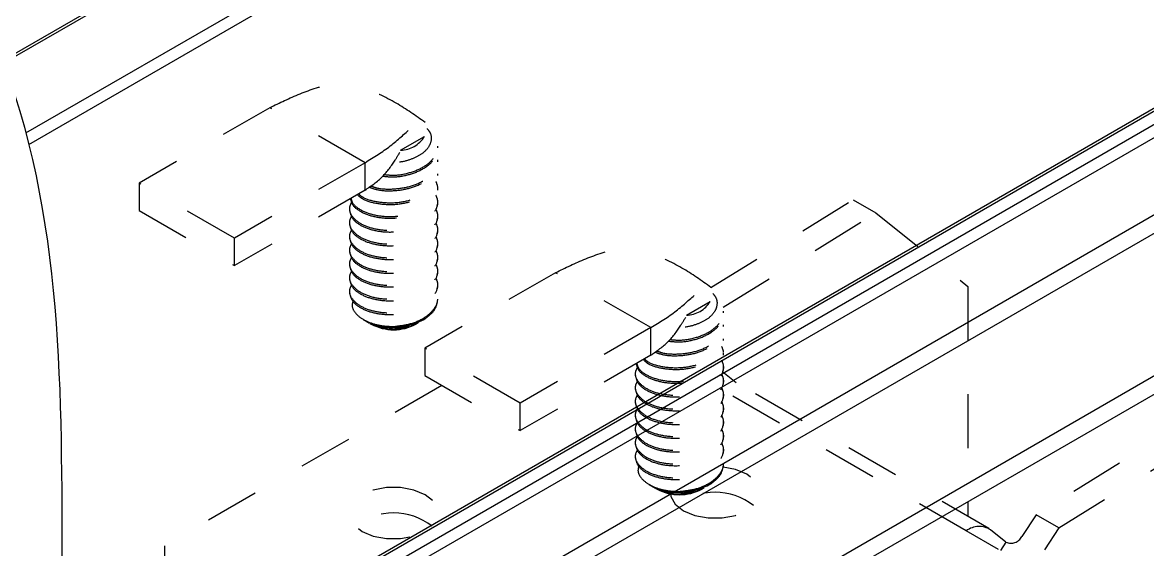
# Model space of a CAD drawing. Extents: x 0 to 11.5, y -11.3 to 0.
# Drawn here: x 1.053 to 3.141, y -5.948 to -4.97 of the extents above; entities that cross this region are included whole.
import ezdxf

# ---------------------------------------------------------------- set-up
doc = ezdxf.new("R2010")
doc.units = 0
doc.header["$LTSCALE"] = 0.5
doc.header["$MEASUREMENT"] = 0
doc.linetypes.add('HIDDEN2', pattern=[0.1875, 0.125, -0.0625])
for name, color, linetype in [('Brackets', 181, 'CONTINUOUS'), ('Dimension', 10, 'CONTINUOUS'), ('Hardware', 242, 'CONTINUOUS'), ('Housing', 150, 'CONTINUOUS')]:
    doc.layers.add(name, color=color, linetype=linetype)

msp = doc.modelspace()

# ---------------------------------------------------------------- linework, layer by layer
at = {"layer": 'Brackets', "linetype": 'HIDDEN2', "transparency": 16777216}
for p, q in [((2.3305, -5.4617), (2.5942, -5.2992)), ((2.5942, -5.2992), (2.6365, -5.3236)), ((2.3534, -5.4981), (2.6365, -5.3236)), ((2.6365, -5.3236), (2.807, -5.4598)), ((2.807, -5.4598), (2.807, -5.8866)), ((2.846, -5.9092), (2.3511, -5.6235)), ((2.3772, -5.6386), (2.3525, -5.6189)), ((1.8315, -5.6437), (1.3164, -5.941)), ((2.8043, -5.9133), (2.3525, -5.6525)), ((3.259, -5.6829), (2.9338, -5.8834)), ((2.976, -5.9078), (3.3013, -5.7073)), ((2.9338, -5.8834), (2.9074, -5.9241)), ((2.976, -5.9078), (2.9338, -5.8834)), ((2.8644, -5.948), (2.8043, -5.9133)), ((2.8779, -5.9343), (2.8495, -5.9116)), ((2.976, -5.9078), (2.9497, -5.9485)), ((1.3164, -5.941), (1.3164, -6.1451)), ((2.8779, -5.9343), (2.8678, -5.95))]:
    msp.add_line(p, q, dxfattribs=at)
at = {"layer": 'Brackets', "linetype": 'HIDDEN2', "transparency": 16777216, "flags": 128}
for points in [[(2.2797, -5.8761), (2.3007, -5.8849), (2.3254, -5.8895), (2.3514, -5.8895), (2.3761, -5.8849), (2.3971, -5.8761), (2.4124, -5.8639), (2.4204, -5.8497), (2.4204, -5.8347), (2.4124, -5.8205), (2.3971, -5.8083), (2.3761, -5.7995), (2.3531, -5.7952)], [(1.8005, -5.8466), (1.7795, -5.8378), (1.7548, -5.8331), (1.7288, -5.8331), (1.7041, -5.8378), (1.6831, -5.8466), (1.6678, -5.8587), (1.6598, -5.873), (1.6598, -5.888), (1.6678, -5.9022), (1.6831, -5.9143), (1.7041, -5.9231), (1.7288, -5.9278), (1.7548, -5.9278), (1.7795, -5.9231), (1.8005, -5.9143), (1.8157, -5.9022), (1.8238, -5.888), (1.8238, -5.873), (1.8157, -5.8587), (1.8005, -5.8466)], [(2.2564, -5.8449), (2.2564, -5.8497), (2.2644, -5.8639), (2.2797, -5.8761)]]:
    msp.add_lwpolyline(points, dxfattribs=at)
at = {"layer": 'Brackets', "linetype": 'HIDDEN2', "transparency": 16777216}
for centre, radius, start, end in [((2.3384, -5.9568), 0.115, 51.631, 128.369), ((1.7418, -5.9951), 0.115, 51.631, 128.369), ((2.8282, -5.9451), 0.0398, 57.5439, 126.8775), ((2.8872, -5.9131), 0.0231, 246.4294, 331.5262)]:
    msp.add_arc(centre, radius, start, end, dxfattribs=at)
at = {"layer": 'Dimension', "transparency": 16777216}
msp.add_open_spline([(0, -4.0936), (1.1213, -4.6095), (1.1264, -5.9583), (1.1315, -7.3071), (2.4049, -7.8321)], degree=3, knots=[0.0416, 0.0416, 0.0416, 0.0416, 1, 2, 2, 2, 2], dxfattribs=at)
at = {"layer": 'Hardware', "linetype": 'HIDDEN2', "transparency": 16777216}
for p, q in [((1.512, -5.1283), (1.2694, -5.2683)), ((1.6887, -5.2303), (1.512, -5.1283)), ((1.7547, -5.2072), (1.7989, -5.1817)), ((1.8238, -5.2029), (1.8238, -5.1997)), ((1.6887, -5.2303), (1.4462, -5.3703)), ((1.6887, -5.2813), (1.6887, -5.2303)), ((1.8238, -5.2285), (1.8238, -5.2253)), ((1.8238, -5.254), (1.8238, -5.2508)), ((1.4462, -5.3703), (1.2694, -5.2683)), ((1.2694, -5.2683), (1.2694, -5.3193)), ((1.6887, -5.2813), (1.4462, -5.4213)), ((1.8238, -5.2795), (1.8238, -5.2763)), ((1.8238, -5.305), (1.8238, -5.3018)), ((1.2694, -5.3193), (1.4462, -5.4213)), ((1.6598, -5.3146), (1.6598, -5.3178)), ((1.6598, -5.3401), (1.6598, -5.3433)), ((1.8238, -5.3305), (1.8238, -5.3273)), ((1.8238, -5.3561), (1.8238, -5.3529)), ((1.4462, -5.4213), (1.4462, -5.3703)), ((1.6598, -5.3656), (1.6598, -5.3688)), ((1.8238, -5.3816), (1.8238, -5.3784)), ((1.6598, -5.3911), (1.6598, -5.3943)), ((1.8238, -5.4071), (1.8238, -5.4039)), ((1.6598, -5.4167), (1.6598, -5.4199)), ((1.6598, -5.4422), (1.6598, -5.4454)), ((2.0423, -5.4344), (1.7998, -5.5743)), ((1.8238, -5.4326), (1.8238, -5.4294)), ((2.2191, -5.5364), (2.0423, -5.4344)), ((1.6598, -5.4677), (1.6598, -5.4709)), ((1.8238, -5.4581), (1.8238, -5.4549)), ((2.285, -5.5133), (2.3292, -5.4878)), ((2.3541, -5.509), (2.3541, -5.5058)), ((1.6856, -5.5213), (1.6973, -5.5281)), ((1.6981, -5.5286), (1.7003, -5.5299)), ((1.7832, -5.5299), (1.7874, -5.5275)), ((2.3541, -5.5345), (2.3541, -5.5313)), ((2.2191, -5.5364), (1.9765, -5.6764)), ((2.2191, -5.5874), (2.2191, -5.5364)), ((2.3541, -5.5601), (2.3541, -5.5569)), ((1.9765, -5.6764), (1.7998, -5.5743)), ((1.7998, -5.5743), (1.7998, -5.6254)), ((2.2191, -5.5874), (1.9765, -5.7274)), ((2.3541, -5.5856), (2.3541, -5.5824)), ((2.3541, -5.6111), (2.3541, -5.6079)), ((1.7998, -5.6254), (1.9765, -5.7274)), ((2.1901, -5.6207), (2.1901, -5.6239)), ((2.3541, -5.6366), (2.3541, -5.6334)), ((2.1901, -5.6462), (2.1901, -5.6494)), ((1.9765, -5.7274), (1.9765, -5.6764)), ((2.1901, -5.6717), (2.1901, -5.6749)), ((2.3541, -5.6621), (2.3541, -5.6589)), ((2.1901, -5.6972), (2.1901, -5.7004)), ((2.3541, -5.6877), (2.3541, -5.6845)), ((2.3541, -5.7132), (2.3541, -5.71)), ((2.1901, -5.7227), (2.1901, -5.7259)), ((2.3541, -5.7387), (2.3541, -5.7355)), ((2.1901, -5.7483), (2.1901, -5.7515)), ((2.3541, -5.7642), (2.3541, -5.761)), ((2.1901, -5.7738), (2.1901, -5.777)), ((2.2159, -5.8274), (2.2276, -5.8342)), ((2.2285, -5.8347), (2.2307, -5.836)), ((2.3135, -5.836), (2.3177, -5.8336))]:
    msp.add_line(p, q, dxfattribs=at)
for centre, radius, start, end in [((1.7535, -5.154), 0.0532, 271.3421, 328.6403), ((2.2838, -5.4601), 0.0532, 271.3421, 328.6403), ((1.7418, -5.4524), 0.0879, 241.881, 298.1366), ((1.7441, -5.4159), 0.1183, 268.8558, 298.0339), ((2.2721, -5.7585), 0.0879, 241.881, 298.1366), ((2.2745, -5.7219), 0.1183, 268.8558, 298.0339)]:
    msp.add_arc(centre, radius, start, end, dxfattribs=at)
for points, knots in [([(1.512, -5.1283), (1.5302, -5.1194), (1.5665, -5.1016), (1.619, -5.0841), (1.6594, -5.0812), (1.6763, -5.0874), (1.6838, -5.0902)], [0, 0, 0, 0, 0.3488699, 0.6958577, 0.8661068, 1, 1, 1, 1]), ([(1.8003, -5.1557), (1.7827, -5.1432), (1.7463, -5.1171), (1.7053, -5.0989), (1.684, -5.0894)], [0, 0, 0, 0, 0.481943, 1, 1, 1, 1]), ([(1.6887, -5.2303), (1.705, -5.2203), (1.7374, -5.2004), (1.7685, -5.1699), (1.7889, -5.1555), (1.7998, -5.1532), (1.8049, -5.1613), (1.8009, -5.1748), (1.7989, -5.1817)], [0, 0, 0, 0, 0.251961, 0.502562, 0.625519, 0.746655, 0.870417, 1, 1, 1, 1]), ([(1.724, -5.2523), (1.7299, -5.2529), (1.7462, -5.2546), (1.7741, -5.2492), (1.8012, -5.2373), (1.8196, -5.2199), (1.8257, -5.1998), (1.8207, -5.1808), (1.809, -5.1712), (1.8039, -5.167)], [0, 0, 0, 0, 0.0895919, 0.2474488, 0.4053056, 0.5631625, 0.7210194, 0.8788763, 1, 1, 1, 1]), ([(1.8039, -5.167), (1.806, -5.1697), (1.8116, -5.1767), (1.8122, -5.1894), (1.8064, -5.2035), (1.7928, -5.2159), (1.7732, -5.225), (1.7549, -5.2299), (1.7439, -5.2299), (1.7412, -5.2299)], [0, 0, 0, 0, 0.101523, 0.264373, 0.429569, 0.598335, 0.767259, 0.941912, 1, 1, 1, 1]), ([(1.6887, -5.2813), (1.7001, -5.2735), (1.7231, -5.2576), (1.742, -5.2299), (1.7506, -5.2157), (1.7534, -5.211)], [0, 0, 0, 0, 0.396632, 0.800048, 1, 1, 1, 1]), ([(1.6991, -5.2733), (1.7027, -5.2746), (1.715, -5.2791), (1.742, -5.28), (1.7739, -5.275), (1.8014, -5.2628), (1.8191, -5.2455), (1.8261, -5.228), (1.8218, -5.2178), (1.8202, -5.2141)], [0, 0, 0, 0, 0.071009, 0.237896, 0.404783, 0.57167, 0.738557, 0.905444, 1, 1, 1, 1]), ([(1.7216, -5.2554), (1.7283, -5.256), (1.7454, -5.2578), (1.7741, -5.2524), (1.8011, -5.2405), (1.8201, -5.2231), (1.8225, -5.2097), (1.8238, -5.2029)], [0, 0, 0, 0, 0.138271, 0.353703, 0.569136, 0.784568, 1, 1, 1, 1]), ([(1.6962, -5.2755), (1.7008, -5.2772), (1.7139, -5.2822), (1.742, -5.2832), (1.774, -5.2782), (1.8011, -5.266), (1.8201, -5.2486), (1.8225, -5.2352), (1.8238, -5.2285)], [0, 0, 0, 0, 0.096483, 0.277187, 0.45789, 0.638593, 0.819297, 1, 1, 1, 1]), ([(1.6756, -5.2907), (1.6781, -5.2929), (1.6861, -5.2999), (1.7099, -5.3067), (1.7417, -5.309), (1.774, -5.3036), (1.8011, -5.2915), (1.8201, -5.2742), (1.8225, -5.2607), (1.8238, -5.254)], [0, 0, 0, 0, 0.071421, 0.226184, 0.380947, 0.535711, 0.690474, 0.845237, 1, 1, 1, 1]), ([(1.6767, -5.2883), (1.6789, -5.2902), (1.6866, -5.2969), (1.71, -5.3035), (1.7417, -5.3058), (1.774, -5.3004), (1.8014, -5.2883), (1.8192, -5.271), (1.8261, -5.2536), (1.8218, -5.2433), (1.8202, -5.2396)], [0, 0, 0, 0, 0.057515, 0.201042, 0.34457, 0.488097, 0.631625, 0.775152, 0.91868, 1, 1, 1, 1]), ([(1.6616, -5.297), (1.6626, -5.301), (1.6649, -5.3107), (1.6826, -5.3234), (1.7095, -5.3323), (1.7418, -5.3344), (1.774, -5.3291), (1.8011, -5.317), (1.8201, -5.2997), (1.8225, -5.2862), (1.8238, -5.2795)], [0, 0, 0, 0, 0.09228, 0.221955, 0.351629, 0.481303, 0.610977, 0.740652, 0.870326, 1, 1, 1, 1]), ([(1.6626, -5.2964), (1.6634, -5.2996), (1.6657, -5.3083), (1.6827, -5.3202), (1.7095, -5.3292), (1.7418, -5.3312), (1.7739, -5.326), (1.8014, -5.3138), (1.8192, -5.2965), (1.8261, -5.2791), (1.8218, -5.2688), (1.8202, -5.2651)], [0, 0, 0, 0, 0.068115, 0.191273, 0.314431, 0.437589, 0.560747, 0.683905, 0.807063, 0.930221, 1, 1, 1, 1]), ([(1.664, -5.3034), (1.6621, -5.3071), (1.6574, -5.3163), (1.6643, -5.3316), (1.6822, -5.3457), (1.7096, -5.3547), (1.7418, -5.3568), (1.774, -5.3515), (1.8014, -5.3393), (1.8192, -5.322), (1.8261, -5.3046), (1.8218, -5.2944), (1.8202, -5.2907)], [0, 0, 0, 0, 0.073142, 0.181336, 0.289531, 0.397726, 0.50592, 0.614115, 0.722309, 0.830504, 0.938699, 1, 1, 1, 1]), ([(1.664, -5.3289), (1.6621, -5.3326), (1.6574, -5.3418), (1.6643, -5.3571), (1.6822, -5.3712), (1.7096, -5.3802), (1.7418, -5.3823), (1.774, -5.377), (1.8014, -5.3649), (1.8192, -5.3476), (1.8261, -5.3301), (1.8218, -5.3199), (1.8202, -5.3162)], [0, 0, 0, 0, 0.0731416, 0.1813363, 0.2895309, 0.3977255, 0.5059201, 0.6141148, 0.7223094, 0.830504, 0.9386986, 1, 1, 1, 1]), ([(1.664, -5.3545), (1.6621, -5.3582), (1.6574, -5.3673), (1.6643, -5.3827), (1.6822, -5.3968), (1.7096, -5.4057), (1.7418, -5.4078), (1.774, -5.4025), (1.8014, -5.3904), (1.8192, -5.3731), (1.8261, -5.3556), (1.8218, -5.3454), (1.8202, -5.3417)], [0, 0, 0, 0, 0.0731416, 0.1813363, 0.2895309, 0.3977255, 0.5059201, 0.6141148, 0.7223094, 0.830504, 0.9386986, 1, 1, 1, 1]), ([(1.664, -5.38), (1.6621, -5.3837), (1.6574, -5.3929), (1.6643, -5.4082), (1.6822, -5.4223), (1.7096, -5.4312), (1.7418, -5.4333), (1.774, -5.428), (1.8014, -5.4159), (1.8192, -5.3986), (1.8261, -5.3812), (1.8218, -5.3709), (1.8202, -5.3672)], [0, 0, 0, 0, 0.073142, 0.181336, 0.289531, 0.397726, 0.50592, 0.614115, 0.722309, 0.830504, 0.938699, 1, 1, 1, 1]), ([(1.664, -5.4055), (1.6621, -5.4092), (1.6574, -5.4184), (1.6643, -5.4337), (1.6822, -5.4478), (1.7096, -5.4567), (1.7418, -5.4588), (1.774, -5.4536), (1.8014, -5.4414), (1.8192, -5.4241), (1.8261, -5.4067), (1.8218, -5.3964), (1.8202, -5.3927)], [0, 0, 0, 0, 0.0731416, 0.1813363, 0.2895309, 0.3977255, 0.5059201, 0.6141148, 0.7223094, 0.830504, 0.9386986, 1, 1, 1, 1]), ([(2.0423, -5.4344), (2.0605, -5.4254), (2.0968, -5.4077), (2.1493, -5.3902), (2.1897, -5.3873), (2.2066, -5.3935), (2.2141, -5.3962)], [0, 0, 0, 0, 0.34887, 0.695858, 0.866107, 1, 1, 1, 1]), ([(2.3306, -5.4618), (2.313, -5.4492), (2.2766, -5.4232), (2.2356, -5.4049), (2.2143, -5.3955)], [0, 0, 0, 0, 0.481943, 1, 1, 1, 1]), ([(1.664, -5.431), (1.6621, -5.4347), (1.6574, -5.4439), (1.6643, -5.4592), (1.6822, -5.4733), (1.7096, -5.4823), (1.7418, -5.4844), (1.774, -5.4791), (1.8014, -5.4669), (1.8192, -5.4496), (1.8261, -5.4322), (1.8218, -5.422), (1.8202, -5.4183)], [0, 0, 0, 0, 0.0731416, 0.1813363, 0.2895309, 0.3977255, 0.5059201, 0.6141148, 0.7223094, 0.830504, 0.9386986, 1, 1, 1, 1]), ([(1.664, -5.4565), (1.6621, -5.4602), (1.6574, -5.4694), (1.6643, -5.4847), (1.6822, -5.4988), (1.7096, -5.5078), (1.7418, -5.5099), (1.774, -5.5046), (1.8014, -5.4925), (1.8192, -5.4752), (1.8261, -5.4577), (1.8218, -5.4475), (1.8202, -5.4438)], [0, 0, 0, 0, 0.073142, 0.181336, 0.289531, 0.397726, 0.50592, 0.614115, 0.722309, 0.830504, 0.938699, 1, 1, 1, 1]), ([(2.2191, -5.5364), (2.2353, -5.5264), (2.2678, -5.5065), (2.2988, -5.4759), (2.3193, -5.4616), (2.3301, -5.4593), (2.3353, -5.4674), (2.3313, -5.4809), (2.3292, -5.4878)], [0, 0, 0, 0, 0.2519605, 0.5025618, 0.6255189, 0.7466547, 0.8704169, 1, 1, 1, 1]), ([(1.6663, -5.4876), (1.6655, -5.4902), (1.6635, -5.4975), (1.6698, -5.5095), (1.6838, -5.5215), (1.705, -5.5303), (1.7256, -5.5339), (1.7382, -5.5341), (1.7418, -5.5342)], [0, 0, 0, 0, 0.1109616, 0.3077175, 0.5089432, 0.7100004, 0.9173432, 1, 1, 1, 1]), ([(1.7418, -5.5342), (1.7525, -5.5329), (1.774, -5.5304), (1.8014, -5.5179), (1.8192, -5.5007), (1.8261, -5.4832), (1.8218, -5.473), (1.8202, -5.4693)], [0, 0, 0, 0, 0.218982, 0.437964, 0.656946, 0.875928, 1, 1, 1, 1]), ([(2.2543, -5.5584), (2.2602, -5.559), (2.2765, -5.5606), (2.3044, -5.5553), (2.3316, -5.5434), (2.3499, -5.526), (2.356, -5.5059), (2.351, -5.4869), (2.3393, -5.4773), (2.3342, -5.4731)], [0, 0, 0, 0, 0.089592, 0.247449, 0.405306, 0.563163, 0.721019, 0.878876, 1, 1, 1, 1]), ([(2.3342, -5.4731), (2.3364, -5.4758), (2.3419, -5.4827), (2.3425, -5.4955), (2.3367, -5.5096), (2.3231, -5.522), (2.3035, -5.5311), (2.2852, -5.5359), (2.2743, -5.5359), (2.2715, -5.5359)], [0, 0, 0, 0, 0.101523, 0.264373, 0.429569, 0.598335, 0.767259, 0.941912, 1, 1, 1, 1]), ([(2.252, -5.5614), (2.2586, -5.5621), (2.2757, -5.5639), (2.3044, -5.5585), (2.3314, -5.5466), (2.3504, -5.5292), (2.3529, -5.5157), (2.3541, -5.509)], [0, 0, 0, 0, 0.138271, 0.353703, 0.569136, 0.784568, 1, 1, 1, 1]), ([(1.7998, -5.5203), (1.7926, -5.5238), (1.7781, -5.531), (1.7519, -5.5365), (1.7267, -5.5368), (1.7074, -5.5334), (1.7003, -5.5291), (1.6976, -5.5274)], [0, 0, 0, 0, 0.215821, 0.440743, 0.665953, 0.874988, 1, 1, 1, 1]), ([(1.6983, -5.5285), (1.7031, -5.5309), (1.7129, -5.5359), (1.7256, -5.5377), (1.7321, -5.5386)], [0, 0, 0, 0, 0.488749, 1, 1, 1, 1]), ([(1.7321, -5.5386), (1.7389, -5.5387), (1.7528, -5.539), (1.7725, -5.5349), (1.7826, -5.5296), (1.7872, -5.5272)], [0, 0, 0, 0, 0.3475073, 0.699075, 1, 1, 1, 1]), ([(1.7321, -5.5386), (1.7353, -5.5386), (1.7464, -5.5385), (1.7609, -5.5366), (1.7692, -5.5324), (1.7711, -5.5314)], [0, 0, 0, 0, 0.239348, 0.831164, 1, 1, 1, 1]), ([(2.2191, -5.5874), (2.2305, -5.5795), (2.2535, -5.5636), (2.2724, -5.536), (2.2809, -5.5218), (2.2838, -5.5171)], [0, 0, 0, 0, 0.396632, 0.800048, 1, 1, 1, 1]), ([(2.2294, -5.5794), (2.2331, -5.5807), (2.2454, -5.5852), (2.2724, -5.5861), (2.3042, -5.5811), (2.3317, -5.5688), (2.3495, -5.5516), (2.3564, -5.5341), (2.3521, -5.5239), (2.3506, -5.5202)], [0, 0, 0, 0, 0.071009, 0.237896, 0.404783, 0.57167, 0.738557, 0.905444, 1, 1, 1, 1]), ([(2.207, -5.5944), (2.2092, -5.5963), (2.217, -5.603), (2.2403, -5.6095), (2.272, -5.6118), (2.3043, -5.6065), (2.3317, -5.5944), (2.3495, -5.5771), (2.3564, -5.5596), (2.3521, -5.5494), (2.3506, -5.5457)], [0, 0, 0, 0, 0.057515, 0.201042, 0.34457, 0.488097, 0.631625, 0.775152, 0.91868, 1, 1, 1, 1]), ([(2.2265, -5.5816), (2.2311, -5.5833), (2.2443, -5.5883), (2.2723, -5.5893), (2.3043, -5.5842), (2.3315, -5.572), (2.3504, -5.5547), (2.3529, -5.5413), (2.3541, -5.5345)], [0, 0, 0, 0, 0.096483, 0.277187, 0.45789, 0.638593, 0.819297, 1, 1, 1, 1]), ([(2.1929, -5.6025), (2.1937, -5.6056), (2.196, -5.6144), (2.213, -5.6263), (2.2398, -5.6352), (2.2721, -5.6373), (2.3043, -5.632), (2.3317, -5.6199), (2.3495, -5.6026), (2.3564, -5.5852), (2.3521, -5.5749), (2.3506, -5.5712)], [0, 0, 0, 0, 0.068115, 0.191273, 0.314431, 0.437589, 0.560747, 0.683905, 0.807063, 0.930221, 1, 1, 1, 1]), ([(2.2059, -5.5967), (2.2085, -5.599), (2.2165, -5.606), (2.2403, -5.6127), (2.272, -5.615), (2.3044, -5.6097), (2.3314, -5.5976), (2.3504, -5.5802), (2.3529, -5.5668), (2.3541, -5.5601)], [0, 0, 0, 0, 0.071421, 0.226184, 0.380947, 0.535711, 0.690474, 0.845237, 1, 1, 1, 1]), ([(2.1919, -5.6031), (2.1929, -5.6071), (2.1952, -5.6168), (2.2129, -5.6295), (2.2398, -5.6384), (2.2721, -5.6405), (2.3043, -5.6352), (2.3314, -5.6231), (2.3504, -5.6058), (2.3529, -5.5923), (2.3541, -5.5856)], [0, 0, 0, 0, 0.09228, 0.221955, 0.351629, 0.481303, 0.610977, 0.740652, 0.870326, 1, 1, 1, 1]), ([(2.1943, -5.6095), (2.1924, -5.6132), (2.1877, -5.6224), (2.1947, -5.6377), (2.2125, -5.6518), (2.2399, -5.6607), (2.2721, -5.6628), (2.3043, -5.6576), (2.3317, -5.6454), (2.3495, -5.6281), (2.3564, -5.6107), (2.3521, -5.6004), (2.3506, -5.5967)], [0, 0, 0, 0, 0.073142, 0.181336, 0.289531, 0.397726, 0.50592, 0.614115, 0.722309, 0.830504, 0.938699, 1, 1, 1, 1]), ([(2.1943, -5.635), (2.1924, -5.6387), (2.1877, -5.6479), (2.1947, -5.6632), (2.2125, -5.6773), (2.2399, -5.6863), (2.2721, -5.6884), (2.3043, -5.6831), (2.3317, -5.6709), (2.3495, -5.6536), (2.3564, -5.6362), (2.3521, -5.626), (2.3506, -5.6223)], [0, 0, 0, 0, 0.073142, 0.181336, 0.289531, 0.397726, 0.50592, 0.614115, 0.722309, 0.830504, 0.938699, 1, 1, 1, 1]), ([(2.1943, -5.6605), (2.1924, -5.6642), (2.1877, -5.6734), (2.1947, -5.6887), (2.2125, -5.7028), (2.2399, -5.7118), (2.2721, -5.7139), (2.3043, -5.7086), (2.3317, -5.6965), (2.3495, -5.6792), (2.3564, -5.6617), (2.3521, -5.6515), (2.3506, -5.6478)], [0, 0, 0, 0, 0.073142, 0.181336, 0.289531, 0.397726, 0.50592, 0.614115, 0.722309, 0.830504, 0.938699, 1, 1, 1, 1]), ([(2.1943, -5.6861), (2.1924, -5.6898), (2.1877, -5.6989), (2.1947, -5.7143), (2.2125, -5.7284), (2.2399, -5.7373), (2.2721, -5.7394), (2.3043, -5.7341), (2.3317, -5.722), (2.3495, -5.7047), (2.3564, -5.6872), (2.3521, -5.677), (2.3506, -5.6733)], [0, 0, 0, 0, 0.073142, 0.181336, 0.289531, 0.397726, 0.50592, 0.614115, 0.722309, 0.830504, 0.938699, 1, 1, 1, 1]), ([(2.1943, -5.7116), (2.1924, -5.7153), (2.1877, -5.7244), (2.1947, -5.7398), (2.2125, -5.7539), (2.2399, -5.7628), (2.2721, -5.7649), (2.3043, -5.7596), (2.3317, -5.7475), (2.3495, -5.7302), (2.3564, -5.7128), (2.3521, -5.7025), (2.3506, -5.6988)], [0, 0, 0, 0, 0.073142, 0.181336, 0.289531, 0.397726, 0.50592, 0.614115, 0.722309, 0.830504, 0.938699, 1, 1, 1, 1]), ([(2.1943, -5.7371), (2.1924, -5.7408), (2.1877, -5.75), (2.1947, -5.7653), (2.2125, -5.7794), (2.2399, -5.7883), (2.2721, -5.7904), (2.3043, -5.7852), (2.3317, -5.773), (2.3495, -5.7557), (2.3564, -5.7383), (2.3521, -5.728), (2.3506, -5.7243)], [0, 0, 0, 0, 0.0731416, 0.1813363, 0.2895309, 0.3977255, 0.5059201, 0.6141148, 0.7223094, 0.830504, 0.9386986, 1, 1, 1, 1]), ([(2.1943, -5.7626), (2.1924, -5.7663), (2.1877, -5.7755), (2.1947, -5.7908), (2.2125, -5.8049), (2.2399, -5.8139), (2.2721, -5.816), (2.3043, -5.8107), (2.3317, -5.7985), (2.3495, -5.7812), (2.3564, -5.7638), (2.3521, -5.7536), (2.3506, -5.7499)], [0, 0, 0, 0, 0.073142, 0.181336, 0.289531, 0.397726, 0.50592, 0.614115, 0.722309, 0.830504, 0.938699, 1, 1, 1, 1]), ([(2.2721, -5.8403), (2.2828, -5.839), (2.3043, -5.8365), (2.3317, -5.824), (2.3495, -5.8068), (2.3564, -5.7893), (2.3521, -5.7791), (2.3506, -5.7754)], [0, 0, 0, 0, 0.2189821, 0.4379641, 0.6569462, 0.8759282, 1, 1, 1, 1]), ([(2.1966, -5.7937), (2.1959, -5.7963), (2.1939, -5.8036), (2.2001, -5.8155), (2.2141, -5.8276), (2.2353, -5.8364), (2.2559, -5.84), (2.2685, -5.8402), (2.2721, -5.8403)], [0, 0, 0, 0, 0.110962, 0.307718, 0.508943, 0.71, 0.917343, 1, 1, 1, 1]), ([(2.3301, -5.8264), (2.323, -5.8299), (2.3084, -5.8371), (2.2822, -5.8425), (2.2571, -5.8428), (2.2377, -5.8395), (2.2306, -5.8351), (2.228, -5.8335)], [0, 0, 0, 0, 0.215821, 0.440743, 0.665953, 0.874988, 1, 1, 1, 1]), ([(2.2286, -5.8345), (2.2334, -5.837), (2.2432, -5.842), (2.2559, -5.8438), (2.2624, -5.8447)], [0, 0, 0, 0, 0.488749, 1, 1, 1, 1]), ([(2.2624, -5.8447), (2.2693, -5.8448), (2.2831, -5.8451), (2.3029, -5.8409), (2.3129, -5.8357), (2.3175, -5.8333)], [0, 0, 0, 0, 0.3475073, 0.699075, 1, 1, 1, 1]), ([(2.2624, -5.8447), (2.2656, -5.8447), (2.2768, -5.8446), (2.2912, -5.8426), (2.2996, -5.8385), (2.3014, -5.8375)], [0, 0, 0, 0, 0.239348, 0.831164, 1, 1, 1, 1])]:
    msp.add_open_spline(points, degree=3, knots=knots, dxfattribs=at)
for points in [[(1.6598, -5.3178), (1.661, -5.3234), (1.6635, -5.3348), (1.6824, -5.3489), (1.7095, -5.3579), (1.7418, -5.36), (1.774, -5.3547), (1.8011, -5.3425), (1.8201, -5.3252), (1.8225, -5.3117), (1.8238, -5.305)], [(1.6598, -5.3433), (1.661, -5.349), (1.6635, -5.3603), (1.6824, -5.3744), (1.7095, -5.3834), (1.7418, -5.3855), (1.774, -5.3802), (1.8011, -5.3681), (1.8201, -5.3507), (1.8225, -5.3373), (1.8238, -5.3305)], [(1.6598, -5.3688), (1.661, -5.3745), (1.6635, -5.3858), (1.6824, -5.4), (1.7095, -5.4089), (1.7418, -5.411), (1.774, -5.4057), (1.8011, -5.3936), (1.8201, -5.3762), (1.8225, -5.3628), (1.8238, -5.3561)], [(1.6598, -5.3943), (1.661, -5.4), (1.6635, -5.4113), (1.6824, -5.4255), (1.7095, -5.4344), (1.7418, -5.4365), (1.774, -5.4312), (1.8011, -5.4191), (1.8201, -5.4018), (1.8225, -5.3883), (1.8238, -5.3816)], [(1.6598, -5.4199), (1.661, -5.4255), (1.6635, -5.4368), (1.6824, -5.451), (1.7095, -5.4599), (1.7418, -5.462), (1.774, -5.4567), (1.8011, -5.4446), (1.8201, -5.4273), (1.8225, -5.4138), (1.8238, -5.4071)], [(1.6598, -5.4454), (1.661, -5.451), (1.6635, -5.4624), (1.6824, -5.4765), (1.7095, -5.4855), (1.7418, -5.4876), (1.774, -5.4823), (1.8011, -5.4701), (1.8201, -5.4528), (1.8225, -5.4393), (1.8238, -5.4326)], [(1.6598, -5.4709), (1.661, -5.4766), (1.6635, -5.4879), (1.6824, -5.502), (1.7095, -5.511), (1.7418, -5.5131), (1.774, -5.5078), (1.8011, -5.4957), (1.8201, -5.4783), (1.8225, -5.4649), (1.8238, -5.4581)], [(1.7998, -5.5203), (1.8066, -5.5149), (1.8204, -5.5041), (1.8227, -5.4905), (1.8238, -5.4837)], [(2.1901, -5.6239), (2.1913, -5.6295), (2.1938, -5.6408), (2.2128, -5.655), (2.2399, -5.6639), (2.2721, -5.666), (2.3043, -5.6607), (2.3314, -5.6486), (2.3504, -5.6313), (2.3529, -5.6178), (2.3541, -5.6111)], [(2.1901, -5.6494), (2.1913, -5.655), (2.1938, -5.6664), (2.2128, -5.6805), (2.2399, -5.6895), (2.2721, -5.6916), (2.3043, -5.6863), (2.3314, -5.6741), (2.3504, -5.6568), (2.3529, -5.6433), (2.3541, -5.6366)], [(2.1901, -5.6749), (2.1913, -5.6806), (2.1938, -5.6919), (2.2128, -5.706), (2.2399, -5.715), (2.2721, -5.7171), (2.3043, -5.7118), (2.3314, -5.6997), (2.3504, -5.6823), (2.3529, -5.6689), (2.3541, -5.6621)], [(2.1901, -5.7004), (2.1913, -5.7061), (2.1938, -5.7174), (2.2128, -5.7316), (2.2399, -5.7405), (2.2721, -5.7426), (2.3043, -5.7373), (2.3314, -5.7252), (2.3504, -5.7078), (2.3529, -5.6944), (2.3541, -5.6877)], [(2.1901, -5.7259), (2.1913, -5.7316), (2.1938, -5.7429), (2.2128, -5.7571), (2.2399, -5.766), (2.2721, -5.7681), (2.3043, -5.7628), (2.3314, -5.7507), (2.3504, -5.7334), (2.3529, -5.7199), (2.3541, -5.7132)], [(2.1901, -5.7515), (2.1913, -5.7571), (2.1938, -5.7684), (2.2128, -5.7826), (2.2399, -5.7915), (2.2721, -5.7936), (2.3043, -5.7883), (2.3314, -5.7762), (2.3504, -5.7589), (2.3529, -5.7454), (2.3541, -5.7387)], [(2.1901, -5.777), (2.1913, -5.7826), (2.1938, -5.794), (2.2128, -5.8081), (2.2399, -5.8171), (2.2721, -5.8192), (2.3043, -5.8139), (2.3314, -5.8017), (2.3504, -5.7844), (2.3529, -5.7709), (2.3541, -5.7642)], [(2.3301, -5.8264), (2.337, -5.821), (2.3508, -5.8101), (2.353, -5.7965), (2.3541, -5.7897)]]:
    msp.add_open_spline(points, degree=3, dxfattribs=at)
at = {"layer": 'Housing', "transparency": 16777216}
for p, q in [((3.1992, -3.7815), (1.017, -5.0409)), ((1.0185, -5.0451), (3.2067, -3.7822)), ((1.0594, -5.175), (3.3396, -3.859)), ((1.0649, -5.1963), (3.3502, -3.8773)), ((3.3533, -5.0137), (1.1347, -6.2942)), ((1.135, -6.2991), (3.3608, -5.0145)), ((1.1366, -6.3227), (3.382, -5.0267)), ((1.1383, -6.3461), (3.3926, -5.0451)), ((1.1529, -6.4811), (3.3926, -5.1885)), ((1.1529, -6.4811), (3.3778, -5.197)), ((1.1576, -6.5126), (3.3926, -5.2226)), ((1.2109, -6.7463), (3.3926, -5.4871)), ((1.2109, -6.7463), (3.3778, -5.4957)), ((1.2202, -6.7751), (3.3926, -5.5213))]:
    msp.add_line(p, q, dxfattribs=at)

doc.saveas('drawing.dxf')
